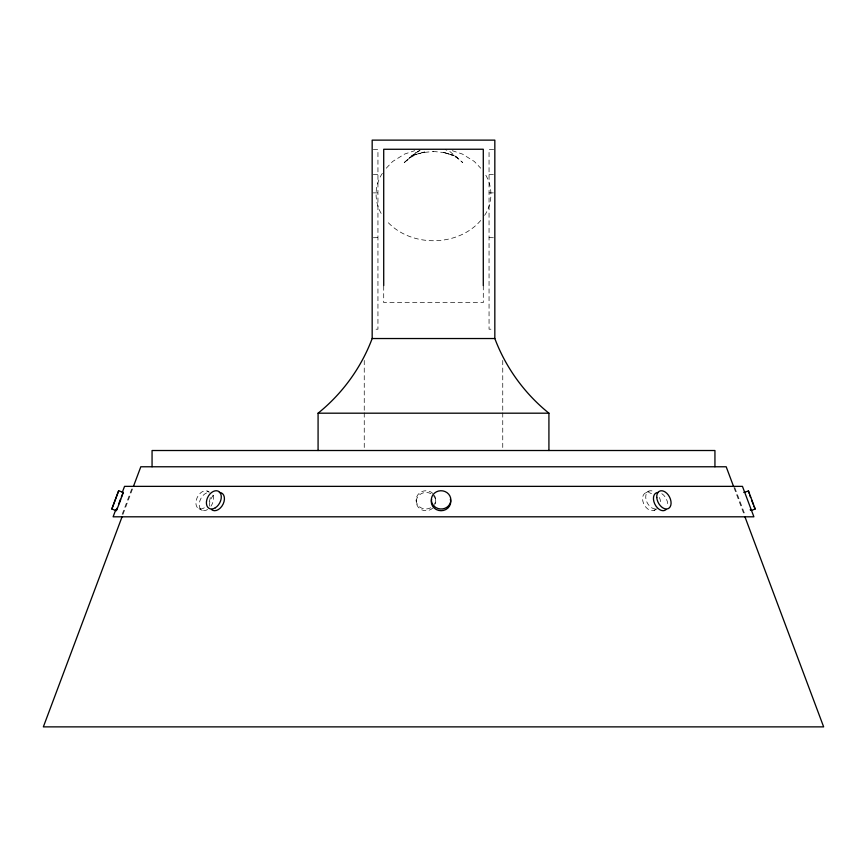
<?xml version="1.0" encoding="UTF-8"?>
<svg xmlns="http://www.w3.org/2000/svg" width="867" height="867" viewBox="0 0 867 867"><rect width="100%" height="100%" fill="white"/><g stroke="black" fill="none" stroke-linecap="round" stroke-linejoin="round"><path stroke-width="0.65" stroke-dasharray="4.33 3.25" d="M122.171 514.369L132.239 487.579M123.016 514.272L132.998 487.633M382.369 173.324C373.991 185.787 373.991 202.9 382.369 215.363M484.631 215.363C493.009 202.9 493.009 185.787 484.631 173.324M386.27 168.198L392.697 161.446L404.651 154.055L414.773 150.674M480.73 220.489C457.429 247.485 409.571 247.485 386.27 220.489M404.239 162.584L415.878 152.744L404.239 162.584L413.494 154.489L419.595 150.63M645.904 492.759L649.047 491.047M654.119 510.403L657.262 508.691M409.603 157.881L416.604 154.272L424.743 152.007L421.546 152.679L433.5 151.487M420.094 150.446L417.19 151.692L419.281 150.793M416.604 154.272L410.416 156.147L424.743 152.007M373.33 149.46L377.947 149.46L377.947 329.2L373.33 329.2M493.67 149.46L489.053 149.46L489.053 329.2L493.67 329.2M373.33 174.657L377.947 174.657M489.053 174.657L493.67 174.657M373.33 192.875L377.947 192.875M489.053 192.875L493.67 192.875M373.33 237.753L377.947 237.612M489.053 237.612L493.67 237.753M433.088 151.443L445.454 152.679L443.026 152.289L454.113 155.626L443.969 152.516L452.249 155.02L450.374 154.272L457.364 157.881L454.275 155.356L462.729 162.584L450.092 151.692L445.27 149.558M452.227 150.674L462.36 154.055L474.303 161.446L480.73 168.198M207.224 491.047L209.424 492.196M198.955 508.691L202.26 510.403M734.761 487.579L744.829 514.369M734.002 487.633L743.984 514.272M435.646 499.869L435.754 501.581M416.149 499.869L416.258 501.581M502.752 360.423L502.752 411.522M502.752 412.865L502.752 449.171M483.287 285.611L483.287 302.605L383.713 302.605L383.713 285.611M364.248 360.423L364.248 411.522M364.248 412.865L364.248 449.171M655.582 509.493A9.754 6.611 61.5 0 1 642.946 501.581A9.754 6.611 61.5 0 1 651.496 493.67M655.517 509.005A9.754 6.611 61.5 0 1 645.731 497.506A9.754 6.611 61.5 0 1 654.65 491.957M659.364 497.506A9.754 6.611 61.5 0 1 660.589 502.231M432.958 495.122A9.754 9.136 -3.6 0 1 435.397 503.944M432.839 508.04A9.754 9.136 -3.6 0 1 419.671 508.582A9.754 9.136 -3.6 0 1 418.067 496.347A9.754 9.136 -3.6 0 1 430.953 493.67M434.378 495.306A9.754 9.136 -3.6 0 1 434.302 504.442M430.704 507.78A9.754 9.136 -3.6 0 1 417.861 505.114A9.754 9.136 -3.6 0 1 419.693 492.879A9.754 9.136 -3.6 0 1 432.85 493.41M209.695 506.155A9.754 6.611 -61.5 0 1 215.504 493.67M212.903 495.122A9.754 6.307 -62.6 0 1 210.984 506.155M207.614 509.493A9.754 6.307 -62.6 0 1 199.226 505.082A9.754 6.307 -62.6 0 1 207.04 492.759M210.226 497.506A9.754 6.307 -62.6 0 1 208.947 502.231M204.309 507.78A9.754 6.307 -62.6 0 1 196.354 499.869A9.754 6.307 -62.6 0 1 208.6 491.957M661.824 493.67A9.754 6.307 62.6 0 1 667.677 506.155"/><path stroke-width="1.3" d="M111.832 509.005L118.671 490.744L123.233 492.445L120.047 501.581L116.395 510.717L111.832 509.005L118.671 490.744M116.742 509.493L117.229 508.04M118.703 503.944L120.48 499.219M115.853 509.503L113.111 516.808L753.889 516.808L742.455 486.365L124.545 486.365L122.258 492.445M122.063 516.808L43.35 726.871L823.65 726.871L744.937 516.808M133.464 486.365L140.812 466.771L726.188 466.771L733.536 486.365M121.326 497.019L123.233 492.445M548.919 450.515L548.919 413.191C524.687 393.694 505.764 367.662 494.829 338.531L494.829 140.129L372.171 140.129L372.171 338.531C361.236 367.662 342.313 393.694 318.081 413.191L318.081 450.515M743.767 492.445L748.503 491.047L755.168 509.005L751.743 510.295M372.171 338.531L494.829 338.531M318.081 413.191L548.919 413.191M755.168 509.005L754.008 506.328M753.26 504.442L751.516 499.869M749.836 495.306L750.638 497.506M749.164 493.41L748.329 490.744M750.258 509.493L750.551 510.403M714.939 466.771L714.939 450.515L152.061 450.515L152.061 466.771M483.287 285.611L483.287 149.243L383.713 149.276L383.713 285.611M219.351 492.445A9.754 6.611 -61.5 0 1 223.198 503.944A9.754 6.611 -61.5 0 1 211.418 509.493M666.116 509.493A9.754 6.307 62.6 0 1 654.748 503.944A9.754 6.307 62.6 0 1 658.129 492.445M450.396 499.219A9.754 9.136 3.6 0 1 441.075 510.717A9.754 9.136 3.6 0 1 431.56 499.219M215.33 507.78A9.754 6.611 -61.5 0 0 219.416 491.957A9.754 6.611 -61.5 0 0 206.78 499.869A9.754 6.611 -61.5 0 0 215.33 507.78M656.774 497.506A9.754 6.307 62.6 0 0 668.045 508.691A9.754 6.307 62.6 0 0 666.918 493.41A9.754 6.307 62.6 0 0 656.774 497.506M434.269 506.328A9.754 9.136 3.6 0 0 450.547 502.231A9.754 9.136 3.6 0 0 438.507 491.047A9.754 9.136 3.6 0 0 434.269 506.328"/></g></svg>
